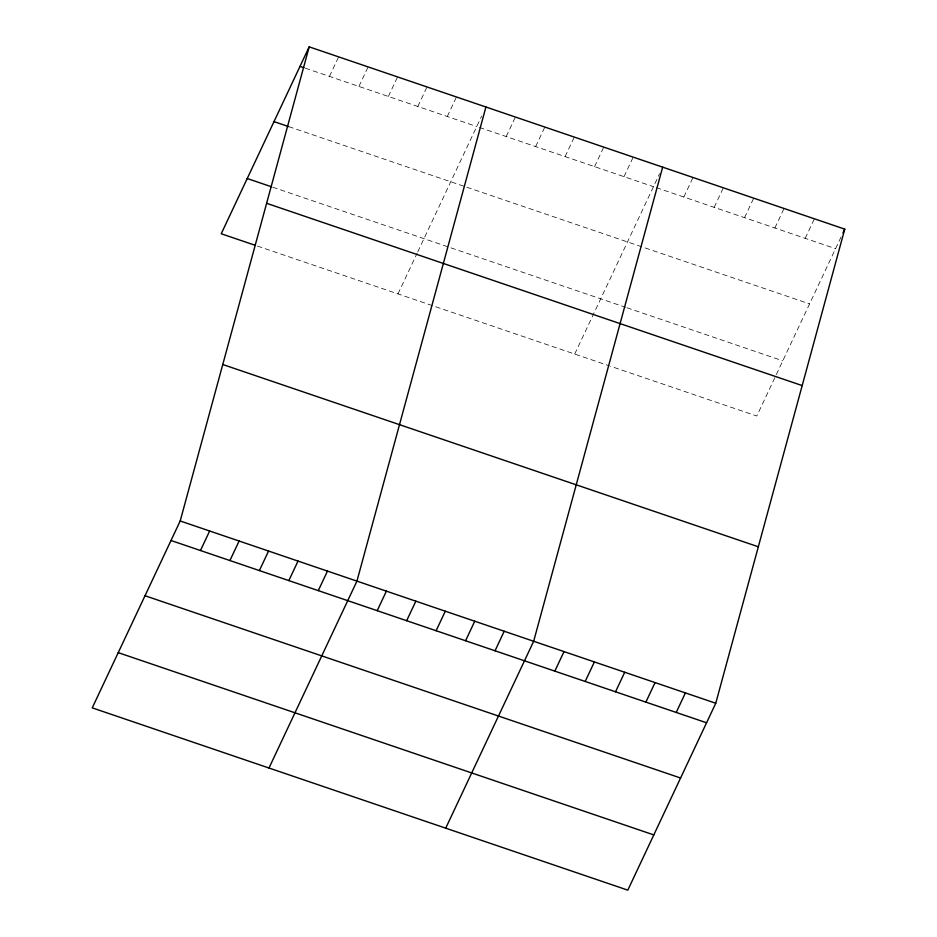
<?xml version="1.0" encoding="UTF-8"?>
<svg xmlns="http://www.w3.org/2000/svg" width="937" height="937" viewBox="0 0 937 937"><rect width="100%" height="100%" fill="white"/><g stroke="black" fill="none" stroke-linecap="round" stroke-linejoin="round"><path stroke-width="0.7" stroke-dasharray="4.68 3.51" d="M329.449 76.401L338.644 56.876M358.906 86.427L368.1 66.902M388.363 96.452L397.557 76.928M417.82 106.478L427.014 86.954M447.277 116.504L456.471 96.979M397.967 293.902L417.152 253.142M417.773 251.819L481.63 116.118M506.191 136.556L515.385 117.031M535.648 146.582L544.83 127.057M565.105 156.608L574.287 137.083M594.562 166.634L603.744 147.097M624.019 176.66L633.201 157.123M574.709 354.057L659.601 173.661M683.823 197.016L693.005 177.48M714.17 207.346L723.352 187.81M744.517 217.677L753.711 198.14M774.864 227.996L784.058 208.471M805.211 238.326L814.405 218.801M841.075 236.944L756.803 416.028L610.573 366.262M305.357 68.202L476.734 126.53M479.416 127.444L653.464 186.686M656.228 187.623L835.558 248.656M288.737 126.624L465.466 186.779M466.813 187.236L809.568 303.893M272.667 187.177L625.529 307.277M626.912 307.746L782.793 360.804M257.382 246.056L609.191 365.793"/><path stroke-width="1.41" d="M180.197 520.972L309.187 46.85L844.752 229.132L715.763 703.242L627.813 890.15L92.248 707.868L180.197 520.972L715.763 703.242M485.928 107.005L356.938 581.116L268.989 768.024M662.658 167.149L533.668 641.271L445.719 828.179M309.187 46.85L221.237 233.758L254.712 245.143M200.459 550.523L209.654 530.998M229.916 560.549L239.111 541.024M259.373 570.574L268.568 551.038M288.83 580.6L298.025 561.064M318.287 590.626L327.481 571.09M377.201 610.678L386.395 591.142M406.658 620.704L415.852 601.167M436.115 630.73L445.309 611.193M465.572 640.756L474.754 621.219M495.029 650.782L504.211 631.245M554.833 671.126L564.015 651.602M585.18 681.457L594.374 661.932M615.527 691.787L624.721 672.262M842.913 233.032L844.752 229.132M645.874 702.118L655.068 682.593M676.221 712.448L685.415 692.911M299.992 66.386L304.01 67.745M274.002 121.611L288.737 126.624M247.227 178.522L271.332 186.721M266.623 203.306L802.189 385.587M222.76 364.505L758.326 546.786M171.014 540.497L706.568 722.778M145.012 595.733L680.578 778.015M118.238 652.644L653.803 834.914"/></g></svg>
